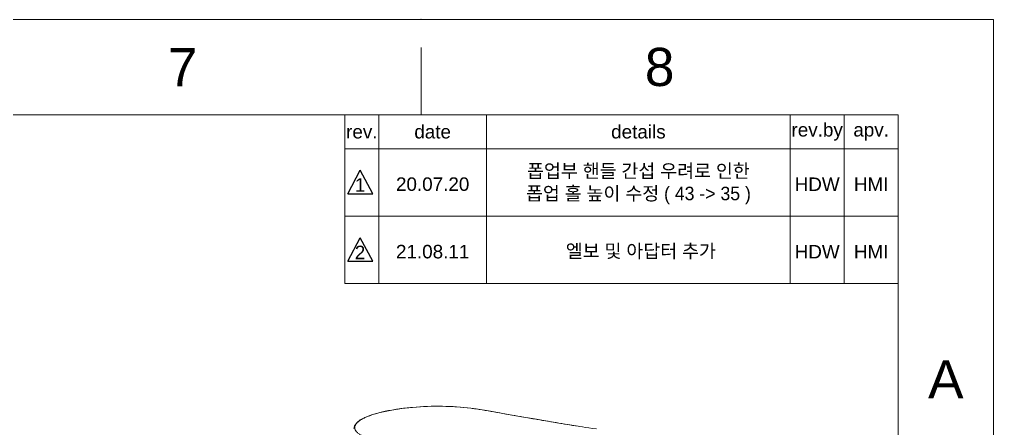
# Model space of a CAD drawing. Header units: millimetres. Extents: x 1334 to 1928, y -1757 to -1337.
# Drawn here: x 1783.9 to 1928.3, y -1397.8 to -1337.2 of the extents above; entities that cross this region are included whole.
import ezdxf

# ---------------------------------------------------------------- set-up
doc = ezdxf.new("R2010")
doc.units = ezdxf.units.MM
doc.header["$LTSCALE"] = 0.1
doc.layers.get('0').update_dxf_attribs({"lineweight": 13})
doc.layers.add('FORM', color=7, linetype='Continuous', lineweight=13)
doc.layers.add('TEXT', color=2, linetype='Continuous')
doc.styles.get("Standard").update_dxf_attribs({"font": 'arial.ttf'})

msp = doc.modelspace()

# ---------------------------------------------------------------- linework, layer by layer
for p, q in [((1843.483, -1351.314), (1843.483, -1341.314)), ((1914.19, -1351.314), (1348.534, -1351.314)), ((1914.19, -1743.031), (1914.19, -1351.314))]:
    msp.add_line(p, q)
at = {"color": 7, "linetype": 'Continuous'}
for p, q in [((1849.319, -1394.605), (1850.847, -1394.763)), ((1850.847, -1394.763), (1850.832, -1394.765)), ((1850.848, -1394.766), (1850.832, -1394.764)), ((1850.848, -1394.763), (1850.847, -1394.763)), ((1835.153, -1396.152), (1835.153, -1396.152)), ((1851.412, -1394.841), (1851.648, -1394.878)), ((1851.629, -1394.878), (1851.648, -1394.878)), ((1851.629, -1394.878), (1851.647, -1394.881)), ((1858.675, -1396.086), (1858.686, -1396.086)), ((1858.675, -1396.086), (1858.686, -1396.088)), ((1858.676, -1396.085), (1859.636, -1396.252)), ((1858.686, -1396.088), (1859.325, -1396.199)), ((1859.325, -1396.199), (1859.335, -1396.199)), ((1859.325, -1396.199), (1859.335, -1396.2)), ((1859.636, -1396.252), (1860.01, -1396.317)), ((1860.01, -1396.317), (1860.278, -1396.363)), ((1860.269, -1396.362), (1860.277, -1396.363)), ((1860.269, -1396.362), (1860.278, -1396.364)), ((1860.277, -1396.363), (1863.884, -1396.971)), ((1863.884, -1396.971), (1866.772, -1397.443))]:
    msp.add_line(p, q, dxfattribs=at)
msp.add_lwpolyline([(1334.392, -1337.172), (1928.332, -1337.172), (1928.332, -1757.172), (1334.392, -1757.172)], close=True)
for points in [[(1835.153, -1396.152), (1836.142, -1395.767), (1837.412, -1395.399), (1838.868, -1395.085), (1840.468, -1394.832), (1842.194, -1394.643), (1843.975, -1394.524), (1845.792, -1394.477), (1847.584, -1394.504), (1849.319, -1394.605)], [(1850.848, -1394.763), (1851.085, -1394.795), (1851.412, -1394.841)], [(1833.501, -1397.777), (1833.602, -1397.367), (1833.93, -1396.926), (1834.469, -1396.514), (1835.153, -1396.152)], [(1851.648, -1394.878), (1853.743, -1395.23), (1856.149, -1395.646), (1858.676, -1396.085)], [(1866.772, -1397.443), (1866.987, -1397.478), (1867.393, -1397.541), (1867.854, -1397.61), (1868.355, -1397.683), (1868.891, -1397.759), (1869.464, -1397.837)]]:
    msp.add_lwpolyline(points, dxfattribs=at)
for centre, radius, start, end in [((1847.375, -1421.855), 27.31, 81.0396, 82.69567), ((1835.199, -1396.254), 0.111, 110.04899, 114.48164), ((1838.406, -1403.137), 7.692, 114.59373, 115.01053), ((1926.299, -1011.985), 390.007, 260.11337, 260.25262)]:
    msp.add_arc(centre, radius, start, end, dxfattribs=at)
for points, knots in [([(1835.205, -1396.143), (1835.632, -1395.949), (1836.612, -1395.599), (1838.247, -1395.191), (1840.14, -1394.861), (1842.96, -1394.541), (1846.554, -1394.413), (1849.441, -1394.588), (1850.832, -1394.765)], [0, 0, 0, 0, 0.0889623, 0.1964908, 0.3192455, 0.4530282, 0.734248, 1, 1, 1, 1]), ([(1839.317, -1400.015), (1838.711, -1399.941), (1837.591, -1399.768), (1836.08, -1399.406), (1835.03, -1399.025), (1834.387, -1398.67), (1834.038, -1398.41), (1833.79, -1398.137), (1833.649, -1397.847), (1833.627, -1397.544), (1833.729, -1397.244), (1833.94, -1396.957), (1834.253, -1396.679), (1834.666, -1396.408), (1834.981, -1396.247), (1835.154, -1396.166)], [0, 0, 0, 0, 0.2112104, 0.3919737, 0.5372964, 0.5960061, 0.6456404, 0.6871401, 0.722529, 0.7552628, 0.789713, 0.829626, 0.8773267, 0.9340211, 1, 1, 1, 1]), ([(1851.647, -1394.881), (1852.234, -1394.974), (1853.405, -1395.175), (1855.748, -1395.577), (1857.504, -1395.883), (1858.675, -1396.086)], [0, 0, 0, 0, 0.2499216, 0.4999067, 1, 1, 1, 1]), ([(1860.278, -1396.364), (1861.355, -1396.549), (1863.511, -1396.914), (1865.669, -1397.263), (1866.747, -1397.439)], [0, 0, 0, 0, 0.5001037, 1, 1, 1, 1])]:
    msp.add_open_spline(points, degree=3, knots=knots, dxfattribs=at)
msp.add_open_spline([(1835.205, -1396.143), (1835.19, -1396.142), (1835.175, -1396.144), (1835.161, -1396.149)], degree=3, dxfattribs=at)
msp.add_point((1843.483, -1337.172))
at = {"layer": 'FORM'}
for p, q in [((1832.19, -1351.314), (1832.19, -1376.314)), ((1837.19, -1351.314), (1837.19, -1376.314)), ((1853.19, -1351.314), (1853.19, -1376.314)), ((1898.19, -1351.314), (1898.19, -1376.314)), ((1906.19, -1351.314), (1906.19, -1376.314)), ((1914.19, -1356.314), (1832.19, -1356.314)), ((1914.19, -1366.314), (1832.19, -1366.314)), ((1914.19, -1376.314), (1832.19, -1376.314))]:
    msp.add_line(p, q, dxfattribs=at)
at = {"layer": 'TEXT', "color": 2}
for p, q in [((1832.601, -1363.001), (1834.453, -1359.509)), ((1836.305, -1363.001), (1834.453, -1359.509)), ((1832.601, -1363.001), (1836.305, -1363.001)), ((1832.601, -1373.001), (1834.453, -1369.509)), ((1836.305, -1373.001), (1834.453, -1369.509)), ((1832.601, -1373.001), (1836.305, -1373.001))]:
    msp.add_line(p, q, dxfattribs=at)

# ---------------------------------------------------------------- texts
at = {"char_height": 5.657, "attachment_point": 5}
for s, width, insert in [('8', 50, (1878.837, -1344.243)), ('7', 50, (1808.13, -1344.243)), ('A', 10, (1921.261, -1390.486))]:
    msp.add_mtext_dynamic_manual_height_columns(s, width=width, gutter_width=12.5, heights=[0], dxfattribs=dict(at, insert=insert))
at = {"layer": 'TEXT', "char_height": 2, "attachment_point": 5}
for s, width, insert in [('date', 16, (1845.19, -1353.814)), ('details', 45, (1875.69, -1353.814)), ('rev.by', 8, (1902.19, -1353.814)), ('rev.', 5, (1834.69, -1353.814)), ('apv.', 8, (1910.19, -1353.814)), ('{\\fGulim|b0|i0|c129|p50;폽업부 핸들 간섭 우려로 인한 \\P폽업 홀 높이 수정 ( 43 -> 35 ) }', 45, (1875.69, -1361.582)), ('20.07.20', 16, (1845.19, -1361.582)), ('HDW', 8, (1902.19, -1361.582)), ('HMI', 8, (1910.19, -1361.582)), ('{\\fGulim|b0|i0|c129|p50; 엘보 및 아답터 추가  }', 45, (1875.69, -1371.582)), ('21.08.11', 16, (1845.19, -1371.582)), ('HDW', 8, (1902.19, -1371.582)), ('HMI', 8, (1910.19, -1371.582))]:
    msp.add_mtext_dynamic_manual_height_columns(s, width=width, gutter_width=12.5, heights=[0], dxfattribs=dict(at, insert=insert))
at = {"layer": 'TEXT', "color": 2, "char_height": 2, "attachment_point": 5}
for s, insert in [('1', (1834.427, -1361.689)), ('2', (1834.427, -1371.689))]:
    msp.add_mtext_dynamic_manual_height_columns(s, width=5, gutter_width=12.5, heights=[0], dxfattribs=dict(at, insert=insert))

doc.saveas('drawing.dxf')
